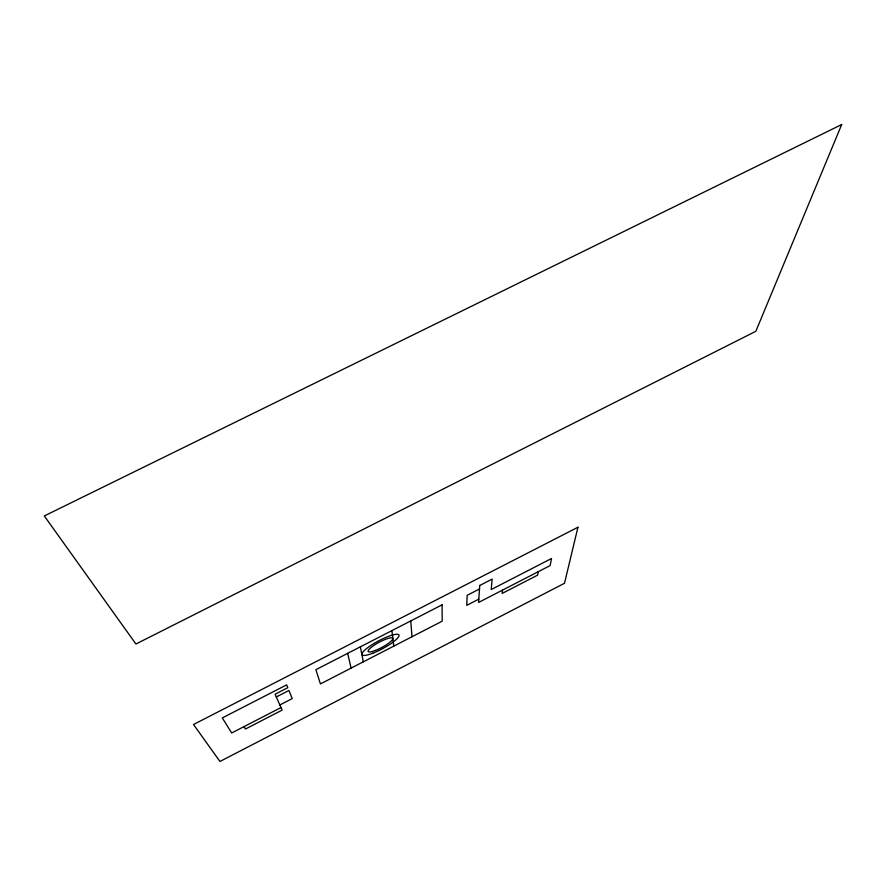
<?xml version="1.0" encoding="UTF-8"?>
<svg xmlns="http://www.w3.org/2000/svg" width="886" height="886" viewBox="0 0 886 886"><rect width="100%" height="100%" fill="white"/><g stroke="black" fill="none" stroke-linecap="round" stroke-linejoin="round"><path stroke-width="1.33" d="M502.517 590.12L502.129 593.443L537.614 575.158L538.234 571.714M479.503 588.968L467.166 595.314L466.723 605.371L478.805 599.146M276.299 696.961L288.925 690.471L292.225 698.589L279.865 704.957M281.017 707.549L231.678 732.977L222.308 717.915L286.654 684.856L287.795 687.68L275.07 694.225L282.158 710.107L245.455 729.023L244.049 726.598M347.677 653.347L351.1 668.122M360.347 646.835L363.326 661.82M391.9 630.622L393.783 646.138M410.761 620.931L411.99 636.757M479.747 585.48L478.584 602.447L550.106 565.6L551.546 558.49L491.187 589.555L492.151 579.112L479.747 585.48M577.938 527.248L564.504 583.276L219.949 761.462L193.513 724.504L577.938 527.248M841.7 124.538L755.836 331.286L135.923 644.022L44.3 515.951L841.7 124.538M442.07 604.85L315.881 669.683L320.433 683.914L442.203 621.186L442.07 604.85M372.762 653.226A20.965 4.386 -28.1 0 0 398.955 635.029A20.965 4.386 -28.1 0 0 369.606 646.304A20.965 4.386 -28.1 0 0 372.762 653.226M375.387 650.435A13.977 2.924 -28.1 0 0 392.797 638.308A13.977 2.924 -28.1 0 0 373.205 645.861A13.977 2.924 -28.1 0 0 375.387 650.435"/></g></svg>
